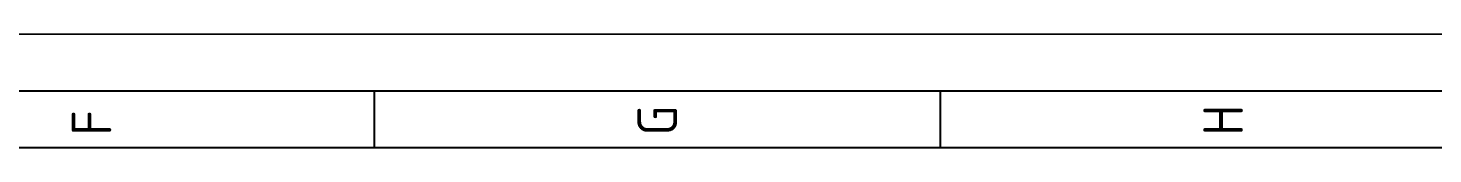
# Model space of a CAD drawing. Header units: inches. Extents: x 17 to 217, y 4 to 204.
# Drawn here: x 97.42 to 147.09, y 199.49 to 203.51 of the extents above; entities that cross this region are included whole.
import ezdxf

# ---------------------------------------------------------------- set-up
doc = ezdxf.new("R2010")
doc.units = ezdxf.units.IN
doc.header["$MEASUREMENT"] = 0
doc.layers.add('035', color=5, linetype='Continuous')
doc.styles.add('ISO Proportional', font='isocp.shx')

msp = doc.modelspace()

# ---------------------------------------------------------------- linework, layer by layer
msp.add_line((19.41, 201.507, -0.445), (215.302, 201.514, -0.409))
at = {"layer": '035'}
for p, q in [((217.302, 203.514, -0.409), (17.41, 203.507, -0.445)), ((109.669, 199.514, -0.409), (109.669, 201.514, -0.409)), ((129.669, 201.514, -0.409), (129.669, 199.52, -0.409)), ((21.41, 199.507, -0.445), (213.302, 199.488, -0.409))]:
    msp.add_line(p, q, dxfattribs=at)

# ---------------------------------------------------------------- texts
at = {"layer": '035', "style": 'ISO Proportional'}
for s, p in [('F', (100.367, 199.92, -0.409)), ('G', (120.367, 199.92, -0.409)), ('H', (140.367, 199.92, -0.409))]:
    msp.add_text(s, height=1.4, rotation=90, dxfattribs=at).set_placement(p)

doc.saveas('drawing.dxf')
